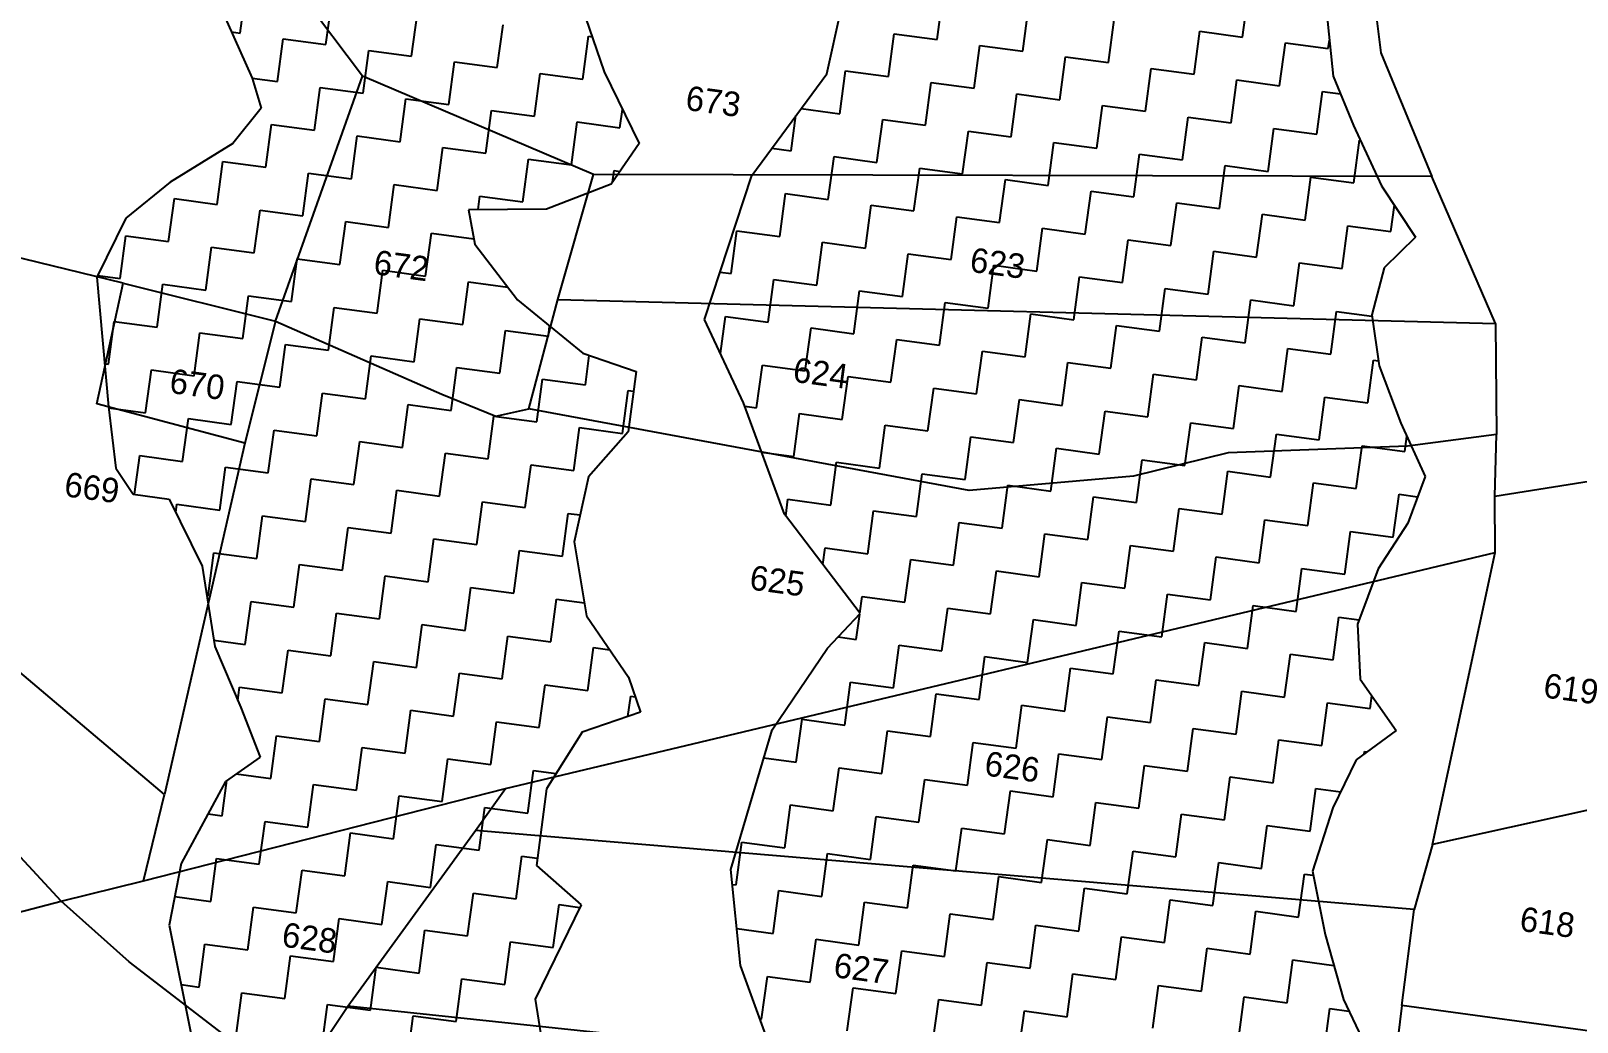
# Model space of a CAD drawing. Header units: metres. Extents: x 313073 to 315646, y 1903695 to 1906857.
# Drawn here: x 313406.5 to 313688.1, y 1905395.3 to 1905575.7 of the extents above; entities that cross this region are included whole.
import ezdxf

# ---------------------------------------------------------------- set-up
doc = ezdxf.new("R2010")
doc.units = ezdxf.units.M
for name, color, linetype in [('POLY_HATCH', 12, 'Continuous'), ('POLY_PARCEL', 6, 'Continuous'), ('TEXT_PARCEL', 7, 'Continuous')]:
    doc.layers.add(name, color=color, linetype=linetype)
doc.styles.add('TEXT_MAP', font='')
doc.styles.get('TEXT_MAP').set_extended_font_data('Kruti Dev 050')

msp = doc.modelspace()

# ---------------------------------------------------------------- linework, layer by layer
at = {"layer": 'POLY_HATCH'}
for p, q in [((313437.99, 1905586.9), (313446.78, 1905567.13)), ((313504.32, 1905587.44), (313510.88, 1905568.29)), ((313551.45, 1905567.91), (313554.05, 1905579.73)), ((313642.43, 1905579.28), (313643.67, 1905567.51)), ((313446.78, 1905567.13), (313448.43, 1905561.67)), ((313510.88, 1905568.29), (313517.25, 1905555.26)), ((313537.79, 1905549.45), (313551.45, 1905567.91)), ((313643.67, 1905567.51), (313647.38, 1905558.55)), ((313448.43, 1905561.67), (313443.27, 1905555.22)), ((313647.38, 1905558.55), (313652.48, 1905547.52)), ((313443.27, 1905555.22), (313431.83, 1905548.18)), ((313517.25, 1905555.26), (313512.19, 1905547.82)), ((313529.18, 1905523.21), (313537.79, 1905549.45)), ((313431.83, 1905548.18), (313423.79, 1905541.64)), ((313512.19, 1905547.82), (313500.41, 1905543.32)), ((313652.48, 1905547.52), (313658.65, 1905538.22)), ((313500.41, 1905543.32), (313486.18, 1905543.2)), ((313486.18, 1905543.2), (313487.37, 1905536.95)), ((313423.79, 1905541.64), (313418.53, 1905530.91)), ((313658.65, 1905538.22), (313652.98, 1905532.61)), ((313487.37, 1905536.95), (313495.14, 1905526.77)), ((313652.98, 1905532.61), (313650.68, 1905524.04)), ((313418.53, 1905530.91), (313420.6, 1905507.28)), ((313495.14, 1905526.77), (313507.03, 1905517.05)), ((313650.68, 1905524.04), (313652.05, 1905514.76)), ((313536.28, 1905508.04), (313529.18, 1905523.21)), ((313507.03, 1905517.05), (313516.74, 1905513.72)), ((313516.74, 1905513.72), (313515.26, 1905502.76)), ((313652.05, 1905514.76), (313655.97, 1905504.31)), ((313420.6, 1905507.28), (313421.96, 1905496.13)), ((313543.71, 1905487.76), (313536.28, 1905508.04)), ((313655.97, 1905504.31), (313660.42, 1905494.62)), ((313515.26, 1905502.76), (313508.07, 1905494.59)), ((313421.96, 1905496.13), (313425.14, 1905491.42)), ((313508.07, 1905494.59), (313505.46, 1905482.76)), ((313660.42, 1905494.62), (313657.29, 1905486.16)), ((313425.14, 1905491.42), (313431.7, 1905490.53)), ((313431.7, 1905490.53), (313437.68, 1905478.29)), ((313557.52, 1905469.67), (313543.71, 1905487.76)), ((313657.29, 1905486.16), (313651.88, 1905477.79)), ((313505.46, 1905482.76), (313507.71, 1905469.27)), ((313437.68, 1905478.29), (313440.01, 1905463.68)), ((313651.88, 1905477.79), (313648.12, 1905467.74)), ((313507.71, 1905469.27), (313515.34, 1905458.09)), ((313551.59, 1905463.36), (313557.52, 1905469.67)), ((313648.12, 1905467.74), (313648.56, 1905457.76)), ((313440.01, 1905463.68), (313444.71, 1905452.57)), ((313541.47, 1905448.49), (313551.59, 1905463.36)), ((313515.34, 1905458.09), (313517.53, 1905451.71)), ((313648.56, 1905457.76), (313655.14, 1905448.41)), ((313444.71, 1905452.57), (313448.26, 1905443.51)), ((313517.53, 1905451.71), (313506.89, 1905448.07)), ((313506.89, 1905448.07), (313500.42, 1905437.78)), ((313533.99, 1905423.11), (313541.47, 1905448.49)), ((313655.14, 1905448.41), (313647.83, 1905443.02)), ((313448.26, 1905443.51), (313441.95, 1905439.12)), ((313647.83, 1905443.02), (313643.62, 1905434.28)), ((313441.95, 1905439.12), (313433.88, 1905424.18)), ((313500.42, 1905437.78), (313498.55, 1905423.82)), ((313643.62, 1905434.28), (313639.87, 1905422.77)), ((313433.88, 1905424.18), (313431.69, 1905412.93)), ((313498.55, 1905423.82), (313506.72, 1905416.63)), ((313535.7, 1905405.63), (313533.99, 1905423.11)), ((313639.87, 1905422.77), (313642.2, 1905411.27)), ((313506.72, 1905416.63), (313498.32, 1905399.5)), ((313431.69, 1905412.93), (313435.75, 1905392.7)), ((313642.2, 1905411.27), (313645.52, 1905399.44)), ((313543.85, 1905383.22), (313535.7, 1905405.63)), ((313498.32, 1905399.5), (313499.97, 1905389.13)), ((313645.52, 1905399.44), (313648.86, 1905392.4))]:
    msp.add_line(p, q, dxfattribs=at)
at = {"layer": 'POLY_HATCH', "linetype": 'Continuous'}
for p, q in [((313444.63, 1905575.36), (313445.68, 1905583.16)), ((313460.23, 1905573.26), (313461.28, 1905581.06)), ((313571.52, 1905574.17), (313572.57, 1905581.97)), ((313587.12, 1905572.07), (313588.17, 1905579.87)), ((313627.17, 1905574.62), (313628.21, 1905582.42)), ((313475.83, 1905571.16), (313476.88, 1905578.96)), ((313602.72, 1905569.97), (313603.77, 1905577.77)), ((313443.02, 1905575.58), (313444.63, 1905575.36)), ((313451.38, 1905566.51), (313452.43, 1905574.31)), ((313452.43, 1905574.31), (313460.23, 1905573.26)), ((313491.43, 1905569.07), (313492.48, 1905576.86)), ((313507.03, 1905566.97), (313508.07, 1905574.77)), ((313508.07, 1905574.77), (313508.69, 1905574.68)), ((313562.67, 1905567.42), (313563.72, 1905575.22)), ((313563.72, 1905575.22), (313571.52, 1905574.17)), ((313618.32, 1905567.87), (313619.37, 1905575.67)), ((313619.37, 1905575.67), (313627.17, 1905574.62)), ((313466.98, 1905564.41), (313468.03, 1905572.21)), ((313468.03, 1905572.21), (313475.83, 1905571.16)), ((313578.27, 1905565.32), (313579.32, 1905573.12)), ((313579.32, 1905573.12), (313587.12, 1905572.07)), ((313633.91, 1905565.77), (313634.96, 1905573.57)), ((313634.96, 1905573.57), (313642.76, 1905572.52)), ((313642.76, 1905572.52), (313642.97, 1905574.09)), ((313482.58, 1905562.32), (313483.63, 1905570.11)), ((313483.63, 1905570.11), (313491.43, 1905569.07)), ((313553.82, 1905560.67), (313554.87, 1905568.47)), ((313554.87, 1905568.47), (313562.67, 1905567.42)), ((313593.87, 1905563.22), (313594.92, 1905571.02)), ((313594.92, 1905571.02), (313602.72, 1905569.97)), ((313609.47, 1905561.12), (313610.52, 1905568.92)), ((313610.52, 1905568.92), (313618.32, 1905567.87)), ((313446.78, 1905567.13), (313451.38, 1905566.51)), ((313498.18, 1905560.22), (313499.23, 1905568.02)), ((313499.23, 1905568.02), (313507.03, 1905566.97)), ((313569.42, 1905558.57), (313570.47, 1905566.37)), ((313570.47, 1905566.37), (313578.27, 1905565.32)), ((313625.07, 1905559.02), (313626.12, 1905566.82)), ((313626.12, 1905566.82), (313633.91, 1905565.77)), ((313458.13, 1905557.67), (313459.18, 1905565.46)), ((313459.18, 1905565.46), (313466.98, 1905564.41)), ((313473.73, 1905555.57), (313474.78, 1905563.37)), ((313474.78, 1905563.37), (313482.58, 1905562.32)), ((313585.02, 1905556.47), (313586.07, 1905564.27)), ((313586.07, 1905564.27), (313593.87, 1905563.22)), ((313640.66, 1905556.92), (313641.71, 1905564.72)), ((313641.71, 1905564.72), (313645.01, 1905564.28)), ((313489.33, 1905553.47), (313490.38, 1905561.27)), ((313490.38, 1905561.27), (313498.18, 1905560.22)), ((313513.78, 1905558.12), (313514.22, 1905561.45)), ((313544.97, 1905553.92), (313545.83, 1905560.32)), ((313546.79, 1905561.61), (313553.82, 1905560.67)), ((313600.62, 1905554.37), (313601.67, 1905562.17)), ((313601.67, 1905562.17), (313609.47, 1905561.12)), ((313616.22, 1905552.27), (313617.27, 1905560.07)), ((313617.27, 1905560.07), (313625.07, 1905559.02)), ((313449.28, 1905550.92), (313450.33, 1905558.71)), ((313450.33, 1905558.71), (313458.13, 1905557.67)), ((313504.93, 1905551.37), (313505.98, 1905559.17)), ((313505.98, 1905559.17), (313513.78, 1905558.12)), ((313560.57, 1905551.82), (313561.62, 1905559.62)), ((313561.62, 1905559.62), (313569.42, 1905558.57)), ((313576.17, 1905549.72), (313577.22, 1905557.52)), ((313577.22, 1905557.52), (313585.02, 1905556.47)), ((313631.82, 1905550.17), (313632.87, 1905557.97)), ((313632.87, 1905557.97), (313640.66, 1905556.92)), ((313464.88, 1905548.82), (313465.93, 1905556.62)), ((313465.93, 1905556.62), (313473.73, 1905555.57)), ((313480.48, 1905546.72), (313481.53, 1905554.52)), ((313481.53, 1905554.52), (313489.33, 1905553.47)), ((313541.45, 1905554.39), (313544.97, 1905553.92)), ((313591.77, 1905547.62), (313592.82, 1905555.42)), ((313592.82, 1905555.42), (313600.62, 1905554.37)), ((313647.41, 1905548.07), (313648.46, 1905555.87)), ((313648.46, 1905555.87), (313648.63, 1905555.85)), ((313440.43, 1905544.17), (313441.48, 1905551.96)), ((313441.48, 1905551.96), (313449.28, 1905550.92)), ((313496.08, 1905544.62), (313497.13, 1905552.42)), ((313497.13, 1905552.42), (313504.93, 1905551.37)), ((313551.72, 1905545.07), (313552.77, 1905552.87)), ((313552.77, 1905552.87), (313560.57, 1905551.82)), ((313607.37, 1905545.52), (313608.42, 1905553.32)), ((313608.42, 1905553.32), (313616.22, 1905552.27)), ((313456.03, 1905542.07), (313457.08, 1905549.87)), ((313457.08, 1905549.87), (313464.88, 1905548.82)), ((313512.44, 1905548.19), (313512.73, 1905550.32)), ((313512.73, 1905550.32), (313513.79, 1905550.17)), ((313567.32, 1905542.97), (313568.37, 1905550.77)), ((313568.37, 1905550.77), (313576.17, 1905549.72)), ((313622.97, 1905543.42), (313624.02, 1905551.22)), ((313624.02, 1905551.22), (313631.82, 1905550.17)), ((313638.57, 1905541.32), (313639.61, 1905549.12)), ((313639.61, 1905549.12), (313647.41, 1905548.07)), ((313471.63, 1905539.97), (313472.68, 1905547.77)), ((313472.68, 1905547.77), (313480.48, 1905546.72)), ((313542.87, 1905538.32), (313543.92, 1905546.12)), ((313543.92, 1905546.12), (313551.72, 1905545.07)), ((313582.92, 1905540.87), (313583.97, 1905548.67)), ((313583.97, 1905548.67), (313591.77, 1905547.62)), ((313598.52, 1905538.77), (313599.57, 1905546.57)), ((313599.57, 1905546.57), (313607.37, 1905545.52)), ((313431.58, 1905537.42), (313432.63, 1905545.22)), ((313432.63, 1905545.22), (313440.43, 1905544.17)), ((313487.95, 1905543.22), (313488.28, 1905545.67)), ((313488.28, 1905545.67), (313496.08, 1905544.62)), ((313558.47, 1905536.22), (313559.52, 1905544.02)), ((313559.52, 1905544.02), (313567.32, 1905542.97)), ((313614.12, 1905536.67), (313615.17, 1905544.47)), ((313615.17, 1905544.47), (313622.97, 1905543.42)), ((313654.16, 1905539.22), (313654.81, 1905544.01)), ((313447.18, 1905535.32), (313448.23, 1905543.12)), ((313448.23, 1905543.12), (313456.03, 1905542.07)), ((313462.78, 1905533.22), (313463.83, 1905541.02)), ((313463.83, 1905541.02), (313471.63, 1905539.97)), ((313574.07, 1905534.12), (313575.12, 1905541.92)), ((313575.12, 1905541.92), (313582.92, 1905540.87)), ((313629.72, 1905534.57), (313630.77, 1905542.37)), ((313630.77, 1905542.37), (313638.57, 1905541.32)), ((313422.73, 1905530.67), (313423.78, 1905538.47)), ((313423.78, 1905538.47), (313431.58, 1905537.42)), ((313478.38, 1905531.12), (313479.43, 1905538.92)), ((313479.43, 1905538.92), (313487.19, 1905537.87)), ((313534.02, 1905531.57), (313535.07, 1905539.37)), ((313535.07, 1905539.37), (313542.87, 1905538.32)), ((313589.67, 1905532.02), (313590.72, 1905539.82)), ((313590.72, 1905539.82), (313598.52, 1905538.77)), ((313605.27, 1905529.92), (313606.32, 1905537.72)), ((313606.32, 1905537.72), (313614.12, 1905536.67)), ((313645.32, 1905532.47), (313646.36, 1905540.27)), ((313646.36, 1905540.27), (313654.16, 1905539.22)), ((313438.33, 1905528.57), (313439.38, 1905536.37)), ((313439.38, 1905536.37), (313447.18, 1905535.32)), ((313549.62, 1905529.47), (313550.67, 1905537.27)), ((313550.67, 1905537.27), (313558.47, 1905536.22)), ((313565.22, 1905527.37), (313566.27, 1905535.17)), ((313566.27, 1905535.17), (313574.07, 1905534.12)), ((313620.87, 1905527.82), (313621.92, 1905535.62)), ((313621.92, 1905535.62), (313629.72, 1905534.57)), ((313453.93, 1905526.47), (313454.98, 1905534.27)), ((313454.98, 1905534.27), (313462.78, 1905533.22)), ((313469.53, 1905524.37), (313470.58, 1905532.17)), ((313470.58, 1905532.17), (313478.38, 1905531.12)), ((313580.82, 1905525.27), (313581.87, 1905533.07)), ((313581.87, 1905533.07), (313589.67, 1905532.02)), ((313636.47, 1905525.72), (313637.52, 1905533.52)), ((313637.52, 1905533.52), (313645.32, 1905532.47)), ((313418.68, 1905531.21), (313422.73, 1905530.67)), ((313429.48, 1905521.82), (313430.53, 1905529.62)), ((313430.53, 1905529.62), (313438.33, 1905528.57)), ((313485.13, 1905522.27), (313486.18, 1905530.07)), ((313486.18, 1905530.07), (313493.36, 1905529.1)), ((313532.02, 1905531.84), (313534.02, 1905531.57)), ((313540.77, 1905522.72), (313541.82, 1905530.52)), ((313541.82, 1905530.52), (313549.62, 1905529.47)), ((313596.42, 1905523.17), (313597.47, 1905530.97)), ((313597.47, 1905530.97), (313605.27, 1905529.92)), ((313445.08, 1905519.72), (313446.13, 1905527.52)), ((313446.13, 1905527.52), (313453.93, 1905526.47)), ((313556.37, 1905520.62), (313557.42, 1905528.42)), ((313557.42, 1905528.42), (313565.22, 1905527.37)), ((313571.97, 1905518.52), (313573.02, 1905526.32)), ((313573.02, 1905526.32), (313580.82, 1905525.27)), ((313612.02, 1905521.07), (313613.07, 1905528.87)), ((313613.07, 1905528.87), (313620.87, 1905527.82)), ((313627.62, 1905518.97), (313628.67, 1905526.77)), ((313628.67, 1905526.77), (313636.47, 1905525.72)), ((313460.68, 1905517.62), (313461.73, 1905525.42)), ((313461.73, 1905525.42), (313469.53, 1905524.37)), ((313532.07, 1905517.04), (313532.97, 1905523.77)), ((313532.97, 1905523.77), (313540.77, 1905522.72)), ((313587.57, 1905516.42), (313588.62, 1905524.22)), ((313588.62, 1905524.22), (313596.42, 1905523.17)), ((313643.22, 1905516.87), (313644.27, 1905524.67)), ((313644.27, 1905524.67), (313650.71, 1905523.81)), ((313420.63, 1905515.07), (313421.68, 1905522.87)), ((313421.68, 1905522.87), (313429.48, 1905521.82)), ((313436.23, 1905512.97), (313437.28, 1905520.77)), ((313437.28, 1905520.77), (313445.08, 1905519.72)), ((313476.28, 1905515.52), (313477.33, 1905523.32)), ((313477.33, 1905523.32), (313485.13, 1905522.27)), ((313491.88, 1905513.42), (313492.93, 1905521.22)), ((313492.93, 1905521.22), (313500.73, 1905520.17)), ((313500.73, 1905520.17), (313500.97, 1905522)), ((313547.52, 1905513.87), (313548.57, 1905521.67)), ((313548.57, 1905521.67), (313556.37, 1905520.62)), ((313603.17, 1905514.32), (313604.22, 1905522.12)), ((313604.22, 1905522.12), (313612.02, 1905521.07)), ((313451.83, 1905510.87), (313452.88, 1905518.67)), ((313452.88, 1905518.67), (313460.68, 1905517.62)), ((313563.12, 1905511.77), (313564.17, 1905519.57)), ((313564.17, 1905519.57), (313571.97, 1905518.52)), ((313618.77, 1905512.22), (313619.82, 1905520.02)), ((313619.82, 1905520.02), (313627.62, 1905518.97)), ((313634.37, 1905510.12), (313635.42, 1905517.92)), ((313635.42, 1905517.92), (313643.22, 1905516.87)), ((313419.91, 1905515.16), (313420.63, 1905515.07)), ((313467.43, 1905508.77), (313468.48, 1905516.57)), ((313468.48, 1905516.57), (313476.28, 1905515.52)), ((313507.48, 1905511.32), (313508.19, 1905516.65)), ((313578.72, 1905509.67), (313579.77, 1905517.47)), ((313579.77, 1905517.47), (313587.57, 1905516.42)), ((313594.32, 1905507.57), (313595.37, 1905515.37)), ((313595.37, 1905515.37), (313603.17, 1905514.32)), ((313649.97, 1905508.03), (313651.02, 1905515.82)), ((313651.02, 1905515.82), (313651.91, 1905515.7)), ((313427.38, 1905506.22), (313428.43, 1905514.02)), ((313428.43, 1905514.02), (313436.23, 1905512.97)), ((313483.03, 1905506.67), (313484.08, 1905514.47)), ((313484.08, 1905514.47), (313491.88, 1905513.42)), ((313498.63, 1905504.57), (313499.68, 1905512.37)), ((313499.68, 1905512.37), (313507.48, 1905511.32)), ((313538.67, 1905507.12), (313539.72, 1905514.92)), ((313539.72, 1905514.92), (313547.52, 1905513.87)), ((313554.27, 1905505.02), (313555.32, 1905512.82)), ((313555.32, 1905512.82), (313563.12, 1905511.77)), ((313609.92, 1905505.47), (313610.97, 1905513.27)), ((313610.97, 1905513.27), (313618.77, 1905512.22)), ((313442.98, 1905504.12), (313444.03, 1905511.92)), ((313444.03, 1905511.92), (313451.83, 1905510.87)), ((313458.58, 1905502.02), (313459.63, 1905509.82)), ((313459.63, 1905509.82), (313467.43, 1905508.77)), ((313514.23, 1905502.47), (313515.28, 1905510.27)), ((313515.28, 1905510.27), (313516.25, 1905510.14)), ((313569.87, 1905502.92), (313570.92, 1905510.72)), ((313570.92, 1905510.72), (313578.72, 1905509.67)), ((313625.52, 1905503.37), (313626.57, 1905511.17)), ((313626.57, 1905511.17), (313634.37, 1905510.12)), ((313420.62, 1905507.13), (313427.38, 1905506.22)), ((313474.18, 1905499.92), (313475.23, 1905507.72)), ((313475.23, 1905507.72), (313483.03, 1905506.67)), ((313536.51, 1905507.41), (313538.67, 1905507.12)), ((313585.47, 1905500.82), (313586.52, 1905508.62)), ((313586.52, 1905508.62), (313594.32, 1905507.57)), ((313601.07, 1905498.72), (313602.12, 1905506.52)), ((313602.12, 1905506.52), (313609.92, 1905505.47)), ((313641.12, 1905501.28), (313642.17, 1905509.07)), ((313642.17, 1905509.07), (313649.97, 1905508.03)), ((313434.13, 1905497.37), (313435.18, 1905505.17)), ((313435.18, 1905505.17), (313442.98, 1905504.12)), ((313489.78, 1905497.82), (313490.83, 1905505.62)), ((313490.83, 1905505.62), (313498.63, 1905504.57)), ((313545.42, 1905498.27), (313546.47, 1905506.07)), ((313546.47, 1905506.07), (313554.27, 1905505.02)), ((313561.02, 1905496.17), (313562.07, 1905503.97)), ((313562.07, 1905503.97), (313569.87, 1905502.92)), ((313616.67, 1905496.63), (313617.72, 1905504.42)), ((313617.72, 1905504.42), (313625.52, 1905503.37)), ((313449.73, 1905495.27), (313450.78, 1905503.07)), ((313450.78, 1905503.07), (313458.58, 1905502.02)), ((313465.33, 1905493.17), (313466.38, 1905500.97)), ((313466.38, 1905500.97), (313474.18, 1905499.92)), ((313505.38, 1905495.72), (313506.43, 1905503.52)), ((313506.43, 1905503.52), (313514.23, 1905502.47)), ((313576.62, 1905494.07), (313577.67, 1905501.87)), ((313577.67, 1905501.87), (313585.47, 1905500.82)), ((313632.27, 1905494.53), (313633.32, 1905502.33)), ((313633.32, 1905502.33), (313641.12, 1905501.28)), ((313656.72, 1905499.18), (313657.08, 1905501.89)), ((313425.39, 1905491.38), (313426.33, 1905498.42)), ((313426.33, 1905498.42), (313434.13, 1905497.37)), ((313480.93, 1905491.07), (313481.98, 1905498.87)), ((313481.98, 1905498.87), (313489.78, 1905497.82)), ((313539.57, 1905499.06), (313545.42, 1905498.27)), ((313592.22, 1905491.97), (313593.27, 1905499.77)), ((313593.27, 1905499.77), (313601.07, 1905498.72)), ((313647.87, 1905492.43), (313648.92, 1905500.23)), ((313648.92, 1905500.23), (313656.72, 1905499.18)), ((313440.88, 1905488.52), (313441.93, 1905496.32)), ((313441.93, 1905496.32), (313449.73, 1905495.27)), ((313496.53, 1905488.97), (313497.58, 1905496.77)), ((313497.58, 1905496.77), (313505.38, 1905495.72)), ((313552.17, 1905489.42), (313553.22, 1905497.22)), ((313553.22, 1905497.22), (313561.02, 1905496.17)), ((313607.82, 1905489.88), (313608.87, 1905497.67)), ((313608.87, 1905497.67), (313616.67, 1905496.63)), ((313623.42, 1905487.78), (313624.47, 1905495.58)), ((313624.47, 1905495.58), (313632.27, 1905494.53)), ((313456.48, 1905486.42), (313457.53, 1905494.22)), ((313457.53, 1905494.22), (313465.33, 1905493.17)), ((313567.77, 1905487.32), (313568.82, 1905495.12)), ((313568.82, 1905495.12), (313576.62, 1905494.07)), ((313583.37, 1905485.23), (313584.42, 1905493.02)), ((313584.42, 1905493.02), (313592.22, 1905491.97)), ((313639.02, 1905485.68), (313640.07, 1905493.48)), ((313640.07, 1905493.48), (313647.87, 1905492.43)), ((313472.08, 1905484.32), (313473.13, 1905492.12)), ((313473.13, 1905492.12), (313480.93, 1905491.07)), ((313487.68, 1905482.22), (313488.73, 1905490.02)), ((313488.73, 1905490.02), (313496.53, 1905488.97)), ((313543.96, 1905487.43), (313544.37, 1905490.47)), ((313544.37, 1905490.47), (313552.17, 1905489.42)), ((313598.97, 1905483.13), (313600.02, 1905490.93)), ((313600.02, 1905490.93), (313607.82, 1905489.88)), ((313654.62, 1905483.58), (313655.67, 1905491.38)), ((313655.67, 1905491.38), (313659.05, 1905490.92)), ((313432.89, 1905488.1), (313433.08, 1905489.57)), ((313433.08, 1905489.57), (313440.88, 1905488.52)), ((313447.63, 1905479.67), (313448.68, 1905487.47)), ((313448.68, 1905487.47), (313456.48, 1905486.42)), ((313503.28, 1905480.12), (313504.33, 1905487.92)), ((313504.33, 1905487.92), (313506.53, 1905487.63)), ((313558.92, 1905480.57), (313559.97, 1905488.37)), ((313559.97, 1905488.37), (313567.77, 1905487.32)), ((313614.57, 1905481.03), (313615.62, 1905488.83)), ((313615.62, 1905488.83), (313623.42, 1905487.78)), ((313463.23, 1905477.57), (313464.28, 1905485.37)), ((313464.28, 1905485.37), (313472.08, 1905484.32)), ((313574.52, 1905478.48), (313575.57, 1905486.27)), ((313575.57, 1905486.27), (313583.37, 1905485.23)), ((313590.12, 1905476.38), (313591.17, 1905484.18)), ((313591.17, 1905484.18), (313598.97, 1905483.13)), ((313630.17, 1905478.93), (313631.22, 1905486.73)), ((313631.22, 1905486.73), (313639.02, 1905485.68)), ((313645.77, 1905476.83), (313646.82, 1905484.63)), ((313646.82, 1905484.63), (313654.62, 1905483.58)), ((313478.83, 1905475.47), (313479.88, 1905483.27)), ((313479.88, 1905483.27), (313487.68, 1905482.22)), ((313494.43, 1905473.37), (313495.48, 1905481.17)), ((313495.48, 1905481.17), (313503.28, 1905480.12)), ((313550.71, 1905478.58), (313551.12, 1905481.62)), ((313551.12, 1905481.62), (313558.92, 1905480.57)), ((313605.72, 1905474.28), (313606.77, 1905482.08)), ((313606.77, 1905482.08), (313614.57, 1905481.03)), ((313438.78, 1905472.92), (313439.83, 1905480.72)), ((313439.83, 1905480.72), (313447.63, 1905479.67)), ((313454.38, 1905470.82), (313455.43, 1905478.62)), ((313455.43, 1905478.62), (313463.23, 1905477.57)), ((313565.67, 1905471.73), (313566.72, 1905479.52)), ((313566.72, 1905479.52), (313574.52, 1905478.48)), ((313621.32, 1905472.18), (313622.37, 1905479.98)), ((313622.37, 1905479.98), (313630.17, 1905478.93)), ((313469.98, 1905468.72), (313471.03, 1905476.52)), ((313471.03, 1905476.52), (313478.83, 1905475.47)), ((313581.27, 1905469.63), (313582.32, 1905477.43)), ((313582.32, 1905477.43), (313590.12, 1905476.38)), ((313636.92, 1905470.08), (313637.97, 1905477.88)), ((313637.97, 1905477.88), (313645.77, 1905476.83)), ((313438.53, 1905472.96), (313438.78, 1905472.92)), ((313485.58, 1905466.62), (313486.63, 1905474.42)), ((313486.63, 1905474.42), (313494.43, 1905473.37)), ((313557.47, 1905469.74), (313557.87, 1905472.78)), ((313557.87, 1905472.78), (313565.67, 1905471.73)), ((313596.87, 1905467.53), (313597.92, 1905475.33)), ((313597.92, 1905475.33), (313605.72, 1905474.28)), ((313612.47, 1905465.43), (313613.52, 1905473.23)), ((313613.52, 1905473.23), (313621.32, 1905472.18)), ((313445.53, 1905464.07), (313446.58, 1905471.87)), ((313446.58, 1905471.87), (313454.38, 1905470.82)), ((313501.18, 1905464.52), (313502.23, 1905472.32)), ((313502.23, 1905472.32), (313507.31, 1905471.64)), ((313572.42, 1905462.88), (313573.47, 1905470.68)), ((313573.47, 1905470.68), (313581.27, 1905469.63)), ((313628.07, 1905463.33), (313629.12, 1905471.13)), ((313629.12, 1905471.13), (313636.92, 1905470.08)), ((313461.13, 1905461.97), (313462.18, 1905469.77)), ((313462.18, 1905469.77), (313469.98, 1905468.72)), ((313476.73, 1905459.87), (313477.78, 1905467.67)), ((313477.78, 1905467.67), (313485.58, 1905466.62)), ((313556.82, 1905464.98), (313557.45, 1905469.59)), ((313588.02, 1905460.78), (313589.07, 1905468.58)), ((313589.07, 1905468.58), (313596.87, 1905467.53)), ((313643.67, 1905461.23), (313644.72, 1905469.03)), ((313644.72, 1905469.03), (313648.42, 1905468.53)), ((313439.82, 1905464.84), (313445.53, 1905464.07)), ((313492.33, 1905457.77), (313493.38, 1905465.57)), ((313493.38, 1905465.57), (313501.18, 1905464.52)), ((313553.52, 1905465.42), (313556.82, 1905464.98)), ((313603.62, 1905458.68), (313604.67, 1905466.48)), ((313604.67, 1905466.48), (313612.47, 1905465.43)), ((313619.22, 1905456.58), (313620.27, 1905464.38)), ((313620.27, 1905464.38), (313628.07, 1905463.33)), ((313452.28, 1905455.22), (313453.33, 1905463.02)), ((313453.33, 1905463.02), (313461.13, 1905461.97)), ((313507.93, 1905455.68), (313508.98, 1905463.47)), ((313508.98, 1905463.47), (313511.94, 1905463.08)), ((313563.57, 1905456.13), (313564.62, 1905463.93)), ((313564.62, 1905463.93), (313572.42, 1905462.88)), ((313579.17, 1905454.03), (313580.22, 1905461.83)), ((313580.22, 1905461.83), (313588.02, 1905460.78)), ((313634.82, 1905454.48), (313635.87, 1905462.28)), ((313635.87, 1905462.28), (313643.67, 1905461.23)), ((313467.88, 1905453.12), (313468.93, 1905460.92)), ((313468.93, 1905460.92), (313476.73, 1905459.87)), ((313483.48, 1905451.02), (313484.53, 1905458.82)), ((313484.53, 1905458.82), (313492.33, 1905457.77)), ((313594.77, 1905451.93), (313595.82, 1905459.73)), ((313595.82, 1905459.73), (313603.62, 1905458.68)), ((313444.16, 1905453.86), (313444.48, 1905456.27)), ((313444.48, 1905456.27), (313452.28, 1905455.22)), ((313499.08, 1905448.93), (313500.13, 1905456.72)), ((313500.13, 1905456.72), (313507.93, 1905455.68)), ((313554.73, 1905449.38), (313555.77, 1905457.18)), ((313555.77, 1905457.18), (313563.57, 1905456.13)), ((313610.37, 1905449.83), (313611.42, 1905457.63)), ((313611.42, 1905457.63), (313619.22, 1905456.58)), ((313459.03, 1905446.37), (313460.08, 1905454.17)), ((313460.08, 1905454.17), (313467.88, 1905453.12)), ((313515.23, 1905450.92), (313515.73, 1905454.63)), ((313515.73, 1905454.63), (313516.57, 1905454.51)), ((313570.32, 1905447.28), (313571.37, 1905455.08)), ((313571.37, 1905455.08), (313579.17, 1905454.03)), ((313625.97, 1905447.73), (313627.02, 1905455.53)), ((313627.02, 1905455.53), (313634.82, 1905454.48)), ((313641.57, 1905445.63), (313642.62, 1905453.43)), ((313642.62, 1905453.43), (313650.42, 1905452.38)), ((313650.42, 1905452.38), (313650.73, 1905454.68)), ((313474.63, 1905444.27), (313475.68, 1905452.07)), ((313475.68, 1905452.07), (313483.48, 1905451.02)), ((313545.88, 1905442.63), (313546.93, 1905450.43)), ((313546.93, 1905450.43), (313554.73, 1905449.38)), ((313585.92, 1905445.18), (313586.97, 1905452.98)), ((313586.97, 1905452.98), (313594.77, 1905451.93)), ((313601.52, 1905443.08), (313602.57, 1905450.88)), ((313602.57, 1905450.88), (313610.37, 1905449.83)), ((313450.18, 1905439.62), (313451.23, 1905447.42)), ((313451.23, 1905447.42), (313459.03, 1905446.37)), ((313490.23, 1905442.18), (313491.28, 1905449.97)), ((313491.28, 1905449.97), (313499.08, 1905448.93)), ((313561.47, 1905440.53), (313562.52, 1905448.33)), ((313562.52, 1905448.33), (313570.32, 1905447.28)), ((313617.12, 1905440.98), (313618.17, 1905448.78)), ((313618.17, 1905448.78), (313625.97, 1905447.73)), ((313465.78, 1905437.53), (313466.83, 1905445.32)), ((313466.83, 1905445.32), (313474.63, 1905444.27)), ((313577.07, 1905438.43), (313578.12, 1905446.23)), ((313578.12, 1905446.23), (313585.92, 1905445.18)), ((313632.72, 1905438.88), (313633.77, 1905446.68)), ((313633.77, 1905446.68), (313641.57, 1905445.63)), ((313649.3, 1905444.1), (313649.37, 1905444.58)), ((313649.37, 1905444.58), (313649.86, 1905444.51)), ((313481.38, 1905435.43), (313482.43, 1905443.23)), ((313482.43, 1905443.23), (313490.23, 1905442.18)), ((313539.97, 1905443.42), (313545.88, 1905442.63)), ((313592.67, 1905436.33), (313593.72, 1905444.13)), ((313593.72, 1905444.13), (313601.52, 1905443.08)), ((313608.27, 1905434.23), (313609.32, 1905442.03)), ((313609.32, 1905442.03), (313617.12, 1905440.98)), ((313441.33, 1905432.87), (313442.2, 1905439.29)), ((313443.89, 1905440.47), (313450.18, 1905439.62)), ((313496.98, 1905433.33), (313498.03, 1905441.13)), ((313498.03, 1905441.13), (313502.18, 1905440.57)), ((313552.63, 1905433.78), (313553.68, 1905441.58)), ((313553.68, 1905441.58), (313561.47, 1905440.53)), ((313568.22, 1905431.68), (313569.27, 1905439.48)), ((313569.27, 1905439.48), (313577.07, 1905438.43)), ((313623.87, 1905432.13), (313624.92, 1905439.93)), ((313624.92, 1905439.93), (313632.72, 1905438.88)), ((313456.93, 1905430.78), (313457.98, 1905438.57)), ((313457.98, 1905438.57), (313465.78, 1905437.53)), ((313472.53, 1905428.68), (313473.58, 1905436.48)), ((313473.58, 1905436.48), (313481.38, 1905435.43)), ((313583.82, 1905429.58), (313584.87, 1905437.38)), ((313584.87, 1905437.38), (313592.67, 1905436.33)), ((313639.47, 1905430.03), (313640.52, 1905437.83)), ((313640.52, 1905437.83), (313645.04, 1905437.22)), ((313488.13, 1905426.58), (313489.18, 1905434.38)), ((313489.18, 1905434.38), (313496.98, 1905433.33)), ((313543.78, 1905427.03), (313544.83, 1905434.83)), ((313544.83, 1905434.83), (313552.63, 1905433.78)), ((313599.42, 1905427.48), (313600.47, 1905435.28)), ((313600.47, 1905435.28), (313608.27, 1905434.23)), ((313438.76, 1905433.22), (313441.33, 1905432.87)), ((313448.08, 1905424.03), (313449.13, 1905431.83)), ((313449.13, 1905431.83), (313456.93, 1905430.78)), ((313559.38, 1905424.93), (313560.43, 1905432.73)), ((313560.43, 1905432.73), (313568.22, 1905431.68)), ((313574.97, 1905422.83), (313576.02, 1905430.63)), ((313576.02, 1905430.63), (313583.82, 1905429.58)), ((313615.02, 1905425.38), (313616.07, 1905433.18)), ((313616.07, 1905433.18), (313623.87, 1905432.13)), ((313630.62, 1905423.28), (313631.67, 1905431.08)), ((313631.67, 1905431.08), (313639.47, 1905430.03)), ((313463.68, 1905421.93), (313464.73, 1905429.73)), ((313464.73, 1905429.73), (313472.53, 1905428.68)), ((313534.93, 1905420.28), (313535.98, 1905428.08)), ((313535.98, 1905428.08), (313543.78, 1905427.03)), ((313590.57, 1905420.73), (313591.62, 1905428.53)), ((313591.62, 1905428.53), (313599.42, 1905427.48)), ((313439.24, 1905417.28), (313440.29, 1905425.08)), ((313440.29, 1905425.08), (313448.08, 1905424.03)), ((313479.28, 1905419.83), (313480.33, 1905427.63)), ((313480.33, 1905427.63), (313488.13, 1905426.58)), ((313494.88, 1905417.73), (313495.93, 1905425.53)), ((313495.93, 1905425.53), (313498.72, 1905425.15)), ((313550.53, 1905418.18), (313551.58, 1905425.98)), ((313551.58, 1905425.98), (313559.38, 1905424.93)), ((313606.17, 1905418.63), (313607.22, 1905426.43)), ((313607.22, 1905426.43), (313615.02, 1905425.38)), ((313454.83, 1905415.18), (313455.88, 1905422.98)), ((313455.88, 1905422.98), (313463.68, 1905421.93)), ((313566.13, 1905416.08), (313567.17, 1905423.88)), ((313567.17, 1905423.88), (313574.97, 1905422.83)), ((313621.77, 1905416.53), (313622.82, 1905424.33)), ((313622.82, 1905424.33), (313630.62, 1905423.28)), ((313637.37, 1905414.43), (313638.42, 1905422.23)), ((313638.42, 1905422.23), (313640.03, 1905422.02)), ((313470.43, 1905413.08), (313471.48, 1905420.88)), ((313471.48, 1905420.88), (313479.28, 1905419.83)), ((313534.26, 1905420.37), (313534.93, 1905420.28)), ((313541.68, 1905411.43), (313542.73, 1905419.23)), ((313542.73, 1905419.23), (313550.53, 1905418.18)), ((313581.72, 1905413.98), (313582.77, 1905421.78)), ((313582.77, 1905421.78), (313590.57, 1905420.73)), ((313597.32, 1905411.88), (313598.37, 1905419.68)), ((313598.37, 1905419.68), (313606.17, 1905418.63)), ((313432.7, 1905418.16), (313439.24, 1905417.28)), ((313486.03, 1905410.98), (313487.08, 1905418.78)), ((313487.08, 1905418.78), (313494.88, 1905417.73)), ((313501.63, 1905408.88), (313502.68, 1905416.68)), ((313502.68, 1905416.68), (313506.49, 1905416.17)), ((313557.28, 1905409.33), (313558.33, 1905417.13)), ((313558.33, 1905417.13), (313566.13, 1905416.08)), ((313612.92, 1905409.78), (313613.97, 1905417.58)), ((313613.97, 1905417.58), (313621.77, 1905416.53)), ((313445.99, 1905408.43), (313447.04, 1905416.23)), ((313447.04, 1905416.23), (313454.83, 1905415.18)), ((313461.58, 1905406.33), (313462.63, 1905414.13)), ((313462.63, 1905414.13), (313470.43, 1905413.08)), ((313572.87, 1905407.23), (313573.92, 1905415.03)), ((313573.92, 1905415.03), (313581.72, 1905413.98)), ((313628.52, 1905407.68), (313629.57, 1905415.48)), ((313629.57, 1905415.48), (313637.37, 1905414.43)), ((313477.18, 1905404.23), (313478.23, 1905412.03)), ((313478.23, 1905412.03), (313486.03, 1905410.98)), ((313535.04, 1905412.32), (313541.68, 1905411.43)), ((313588.47, 1905405.13), (313589.52, 1905412.93)), ((313589.52, 1905412.93), (313597.32, 1905411.88)), ((313604.07, 1905403.03), (313605.12, 1905410.83)), ((313605.12, 1905410.83), (313612.92, 1905409.78)), ((313437.14, 1905401.68), (313438.19, 1905409.48)), ((313438.19, 1905409.48), (313445.99, 1905408.43)), ((313492.78, 1905402.13), (313493.83, 1905409.93)), ((313493.83, 1905409.93), (313501.63, 1905408.88)), ((313548.43, 1905402.58), (313549.48, 1905410.38)), ((313549.48, 1905410.38), (313557.28, 1905409.33)), ((313564.03, 1905400.48), (313565.08, 1905408.28)), ((313565.08, 1905408.28), (313572.87, 1905407.23)), ((313619.67, 1905400.93), (313620.72, 1905408.73)), ((313620.72, 1905408.73), (313628.52, 1905407.68)), ((313452.74, 1905399.58), (313453.78, 1905407.38)), ((313453.78, 1905407.38), (313461.58, 1905406.33)), ((313468.33, 1905397.48), (313469.38, 1905405.28)), ((313469.38, 1905405.28), (313477.18, 1905404.23)), ((313579.62, 1905398.38), (313580.67, 1905406.18)), ((313580.67, 1905406.18), (313588.47, 1905405.13)), ((313635.27, 1905398.83), (313636.32, 1905406.63)), ((313636.32, 1905406.63), (313643.78, 1905405.63)), ((313483.93, 1905395.38), (313484.98, 1905403.18)), ((313484.98, 1905403.18), (313492.78, 1905402.13)), ((313539.58, 1905395.83), (313540.63, 1905403.63)), ((313540.63, 1905403.63), (313548.43, 1905402.58)), ((313595.22, 1905396.28), (313596.27, 1905404.08)), ((313596.27, 1905404.08), (313604.07, 1905403.03)), ((313433.86, 1905402.12), (313437.14, 1905401.68)), ((313443.89, 1905392.83), (313444.94, 1905400.63)), ((313444.94, 1905400.63), (313452.74, 1905399.58)), ((313555.18, 1905393.73), (313556.23, 1905401.53)), ((313556.23, 1905401.53), (313564.03, 1905400.48)), ((313610.82, 1905394.18), (313611.87, 1905401.98)), ((313611.87, 1905401.98), (313619.67, 1905400.93)), ((313626.42, 1905392.08), (313627.47, 1905399.88)), ((313627.47, 1905399.88), (313635.27, 1905398.83)), ((313459.48, 1905390.73), (313460.53, 1905398.53)), ((313460.53, 1905398.53), (313468.33, 1905397.48)), ((313570.78, 1905391.63), (313571.83, 1905399.43)), ((313571.83, 1905399.43), (313579.62, 1905398.38)), ((313586.37, 1905389.53), (313587.42, 1905397.33)), ((313587.42, 1905397.33), (313595.22, 1905396.28)), ((313642.02, 1905389.98), (313643.07, 1905397.78)), ((313643.07, 1905397.78), (313646.52, 1905397.32)), ((313475.08, 1905388.63), (313476.13, 1905396.43)), ((313476.13, 1905396.43), (313483.93, 1905395.38)), ((313539.25, 1905395.88), (313539.58, 1905395.83))]:
    msp.add_line(p, q, dxfattribs=at)
at = {"layer": 'POLY_PARCEL'}
for p, q in [((313466.87, 1905567.49), (313426.78, 1905620.84)), ((313651.43, 1905579.02), (313652.36, 1905571.77)), ((313652.36, 1905571.77), (313661.65, 1905549.27)), ((313451.02, 1905522.92), (313466.87, 1905567.49)), ((313508.97, 1905549.61), (313466.87, 1905567.49)), ((313502.49, 1905526.87), (313508.97, 1905549.61)), ((313661.65, 1905549.27), (313508.97, 1905549.61)), ((313673.25, 1905522.49), (313661.65, 1905549.27)), ((313423.32, 1905529.82), (313385.15, 1905539.11)), ((313418.53, 1905507.84), (313423.32, 1905529.82)), ((313423.32, 1905529.82), (313451.02, 1905522.92)), ((313497.19, 1905506.94), (313502.49, 1905526.87)), ((313502.49, 1905526.87), (313673.25, 1905522.49)), ((313451.02, 1905522.92), (313445.46, 1905500.71)), ((313451.02, 1905522.92), (313481.33, 1905509.64)), ((313673.25, 1905522.49), (313673.43, 1905502.26)), ((313481.33, 1905509.64), (313491.19, 1905505.64)), ((313445.46, 1905500.71), (313418.53, 1905507.84)), ((313491.19, 1905505.64), (313497.19, 1905506.94)), ((313577.37, 1905492.08), (313497.19, 1905506.94)), ((313673.43, 1905502.26), (313657.22, 1905500.16)), ((313673.11, 1905491.05), (313673.43, 1905502.26)), ((313445.46, 1905500.71), (313430.81, 1905436.75)), ((313624.55, 1905498.96), (313607.32, 1905494.66)), ((313657.22, 1905500.16), (313624.55, 1905498.96)), ((313673.11, 1905491.05), (313705.4, 1905496.2)), ((313607.32, 1905494.66), (313577.37, 1905492.08)), ((313673.15, 1905480.81), (313673.11, 1905491.05)), ((313430.81, 1905436.75), (313370.9, 1905487.33)), ((313492.92, 1905437.82), (313673.15, 1905480.81)), ((313661.78, 1905427.63), (313673.15, 1905480.81)), ((313411.98, 1905417.32), (313376.04, 1905456.25)), ((313427.01, 1905421.03), (313492.92, 1905437.82)), ((313427.01, 1905421.03), (313430.81, 1905436.75)), ((313487.49, 1905430.18), (313492.92, 1905437.82)), ((313699.5, 1905435.95), (313661.78, 1905427.63)), ((313464.19, 1905398.21), (313487.49, 1905430.18)), ((313658.44, 1905415.8), (313487.49, 1905430.18)), ((313661.78, 1905427.63), (313658.44, 1905415.8)), ((313411.98, 1905417.32), (313427.01, 1905421.03)), ((313346.35, 1905400.25), (313411.98, 1905417.32)), ((313424.41, 1905406.28), (313411.98, 1905417.32)), ((313656.15, 1905398.3), (313658.44, 1905415.8)), ((313454.27, 1905383.32), (313424.41, 1905406.28)), ((313454.27, 1905383.32), (313464.19, 1905398.21)), ((313653.7, 1905378.16), (313464.19, 1905398.21)), ((313656.15, 1905398.3), (313653.7, 1905378.16)), ((313708.64, 1905391.18), (313656.15, 1905398.3))]:
    msp.add_line(p, q, dxfattribs=at)

# ---------------------------------------------------------------- texts
at = {"layer": 'TEXT_PARCEL', "style": 'TEXT_MAP'}
for s, p in [('673', (313525.55, 1905561.38)), ('672', (313468.73, 1905531.48)), ('623', (313577.33, 1905531.92)), ('624', (313545.11, 1905511.9)), ('670', (313431.57, 1905509.86)), ('669', (313412.39, 1905491.06)), ('625', (313537.21, 1905474.09)), ('619', (313681.77, 1905454.44)), ('626', (313579.99, 1905440.24)), ('618', (313677.46, 1905411.94)), ('628', (313452.02, 1905409.08)), ('627', (313552.51, 1905403.52))]:
    msp.add_text(s, height=4.462, rotation=352.335, dxfattribs=at).set_placement(p)

doc.saveas('drawing.dxf')
